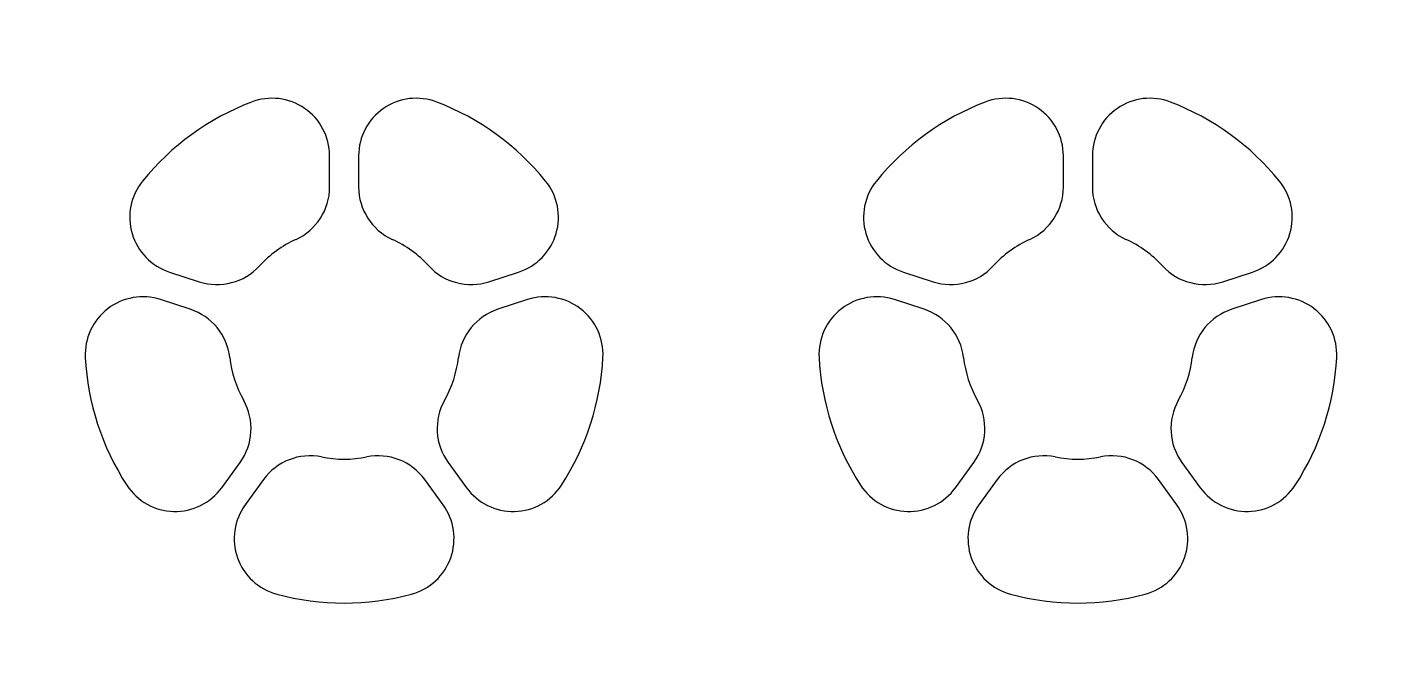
# Model space of a CAD drawing. Extents: x 0.5 to 6.43, y 0.5 to 3.25.
import ezdxf

# ---------------------------------------------------------------- set-up
doc = ezdxf.new("R2010")
doc.units = 0

msp = doc.modelspace()

# ---------------------------------------------------------------- linework, layer by layer
at = {"color": 5, "linetype": 'CONTINUOUS'}
for p, q in [((1.812, 2.556566), (1.812, 2.692107)), ((1.937999, 2.692104), (1.937999, 2.556567)), ((4.997, 2.556566), (4.996999, 2.692107)), ((5.122999, 2.692104), (5.122999, 2.556567)), ((1.117356, 2.187418), (1.246259, 2.145532)), ((2.503739, 2.145533), (2.632646, 2.187416)), ((4.302356, 2.187418), (4.431259, 2.145532)), ((5.688737, 2.145533), (5.817646, 2.187416)), ((1.207323, 2.025699), (1.078416, 2.067584)), ((2.671578, 2.067581), (2.542676, 2.025699)), ((4.392323, 2.025698), (4.263416, 2.067584)), ((5.856579, 2.067582), (5.727675, 2.025699)), ((1.34375, 1.250979), (1.423417, 1.360632)), ((2.326584, 1.360631), (2.406252, 1.250977)), ((4.52875, 1.250979), (4.608416, 1.360632)), ((5.511582, 1.36063), (5.591251, 1.250977)), ((1.525353, 1.286571), (1.445684, 1.176917)), ((2.304315, 1.176918), (2.224646, 1.286571)), ((4.710352, 1.286572), (4.630683, 1.176917)), ((5.489314, 1.17692), (5.409646, 1.286571))]:
    msp.add_line(p, q, dxfattribs=at)
for centre, radius, start, end in [((1.875, 1.875), 1.375, 0, 0), ((5.059999, 1.875), 1.375, 0, 0), ((1.875003, 1.874991), 1.12501, 110.9598, 141.04), ((1.562002, 2.692106), 0.249998, 0.000229, 110.9603), ((2.187999, 2.692105), 0.25, 69.04007, 180.0003), ((1.874993, 1.874993), 1.125011, 38.95988, 69.03997), ((5.060001, 1.874992), 1.125008, 110.9598, 141.04), ((4.747001, 2.692105), 0.249998, 0.000458, 110.9603), ((5.372999, 2.692103), 0.25, 69.04043, 179.9998), ((5.059994, 1.874993), 1.125009, 38.96001, 69.04011), ((1.194616, 2.425183), 0.250003, 141.0418, 251.9989), ((1.562, 2.556564), 0.25, 294.6663, 0.00037), ((2.188, 2.556569), 0.250001, 180.0005, 245.3335), ((2.555391, 2.425179), 0.249999, 288.0002, 38.96024), ((4.379615, 2.425183), 0.250002, 141.0417, 251.9991), ((4.747, 2.556564), 0.25, 294.6664, 0.000618), ((5.373001, 2.556569), 0.250002, 180.0005, 245.3333), ((5.74039, 2.425179), 0.249999, 288.0004, 38.96046), ((1.874985, 1.875001), 0.499992, 114.6649, 137.3327), ((1.875015, 1.875039), 0.499961, 42.66442, 65.33366), ((5.059984, 1.875), 0.499992, 114.6646, 137.3326), ((5.060015, 1.875037), 0.499962, 42.66462, 65.33369), ((1.323512, 2.383296), 0.249999, 252.0003, 317.3341), ((2.426482, 2.383295), 0.249999, 222.6663, 288.0008), ((4.508511, 2.383297), 0.25, 252.0006, 317.3337), ((5.611481, 2.383295), 0.249999, 222.6662, 288.0005), ((1.001161, 1.829821), 0.249999, 71.9997, 182.9603), ((2.748832, 1.829815), 0.250002, 357.0412, 107.9999), ((4.186162, 1.829822), 0.249998, 71.99987, 182.9604), ((5.933832, 1.829816), 0.250002, 357.041, 107.9997), ((1.130071, 1.787933), 0.250001, 6.666492, 72.00054), ((2.619929, 1.787935), 0.249999, 107.9998, 173.3333), ((4.31507, 1.787933), 0.250001, 6.666465, 72.00026), ((5.804929, 1.787936), 0.249999, 108, 173.3334), ((1.875, 1.875), 0.13, 0, 0), ((5.059999, 1.875), 0.13, 0, 0), ((1.874998, 1.875006), 1.125003, 182.9601, 213.0404), ((1.874961, 1.874981), 0.499958, 186.6648, 209.3341), ((1.875042, 1.874989), 0.499958, 330.665, 353.3346), ((1.874983, 1.875003), 1.125019, 326.9601, 357.0401), ((5.060006, 1.875002), 1.125009, 182.9599, 213.0401), ((5.059961, 1.874981), 0.499959, 186.6648, 209.3341), ((5.060043, 1.874992), 0.499957, 330.6646, 353.3342), ((5.059982, 1.875003), 1.12502, 326.9602, 357.0401), ((1.221165, 1.507578), 0.249998, 323.9998, 29.33373), ((2.528834, 1.50758), 0.249998, 150.6664, 216.0011), ((4.406164, 1.507578), 0.249998, 323.9998, 29.33357), ((5.713833, 1.507579), 0.249999, 150.6662, 216.0009), ((1.727607, 1.139627), 0.249999, 78.66564, 144.0003), ((1.875004, 1.874964), 0.499966, 258.6652, 281.3341), ((2.022394, 1.139627), 0.249997, 35.99986, 101.334), ((4.912607, 1.139626), 0.25, 78.66592, 144.0002), ((5.060002, 1.874962), 0.499963, 258.6653, 281.3342), ((5.207392, 1.139627), 0.249998, 35.99965, 101.3341), ((1.141496, 1.397929), 0.250002, 213.0407, 323.9994), ((2.608505, 1.397923), 0.249999, 216.0001, 326.9601), ((4.326495, 1.397928), 0.250002, 213.0409, 323.9994), ((5.793505, 1.397924), 0.25, 216.0001, 326.9599), ((1.647937, 1.029971), 0.249999, 143.9999, 254.9603), ((2.102058, 1.029973), 0.250002, 285.0405, 35.9993), ((4.832938, 1.029971), 0.25, 144.0001, 254.9601), ((5.287057, 1.029974), 0.250002, 285.0402, 35.99946), ((1.874999, 1.875009), 1.125011, 254.96, 285.0401), ((5.059996, 1.875012), 1.125014, 254.9602, 285.0401)]:
    msp.add_arc(centre, radius, start, end, dxfattribs=at)

doc.saveas('drawing.dxf')
